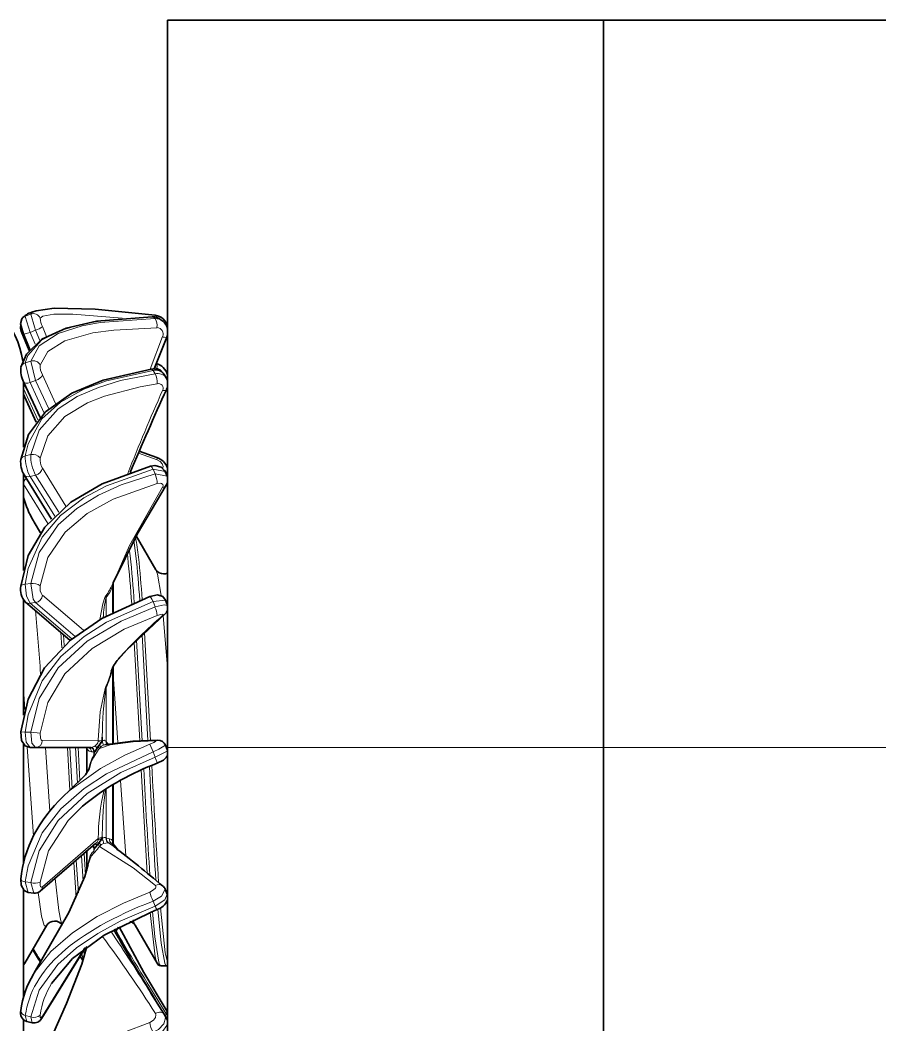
# Model space of a CAD drawing. Extents: x 291 to 834, y 188 to 661.
# Drawn here: x 419.69 to 425.6, y 483.29 to 490.2 of the extents above; entities that cross this region are included whole.
import ezdxf

# ---------------------------------------------------------------- set-up
doc = ezdxf.new("R2010")
doc.units = 0

msp = doc.modelspace()

# ---------------------------------------------------------------- linework, layer by layer
at = {"color": 7, "lineweight": 35, "ltscale": 0.075}
for p, q in [((423.702, 490.1996), (420.702, 490.1996)), ((426.702, 490.1996), (423.702, 490.1996))]:
    msp.add_line(p, q, dxfattribs=at)
at = {"color": 7, "lineweight": 35, "ltscale": 0.125}
for p, q in [((420.702, 485.1996), (420.702, 490.1996)), ((423.702, 485.1996), (423.702, 490.1996)), ((423.702, 485.1996), (423.702, 490.1996))]:
    msp.add_line(p, q, dxfattribs=at)
at = {"color": 7, "lineweight": 35, "ltscale": 0.00080823}
msp.add_line((419.769, 488.1913), (419.7997, 488.2015), dxfattribs=at)
at = {"color": 7, "lineweight": 13, "ltscale": 0.001004}
msp.add_line((419.7249, 488.1641), (419.7624, 488.1786), dxfattribs=at)
at = {"color": 7, "lineweight": 13, "ltscale": 0.000144838}
msp.add_line((420.6032, 488.1586), (420.5977, 488.1606), dxfattribs=at)
at = {"color": 7, "lineweight": 13, "ltscale": 0.00044777}
msp.add_line((420.6172, 488.1474), (420.6032, 488.1586), dxfattribs=at)
at = {"color": 7, "lineweight": 35, "ltscale": 0.000442916}
msp.add_line((420.6716, 488.129), (420.6579, 488.1402), dxfattribs=at)
at = {"color": 7, "lineweight": 13, "ltscale": 0.001018}
msp.add_line((419.7122, 488.0258), (419.6965, 488.0634), dxfattribs=at)
at = {"color": 7, "lineweight": 35, "ltscale": 0.003585}
msp.add_line((419.697, 488.0623), (419.7509, 487.9294), dxfattribs=at)
at = {"color": 7, "lineweight": 13, "ltscale": 0.000999005}
msp.add_line((419.7585, 488.0531), (419.7958, 488.0676), dxfattribs=at)
at = {"color": 7, "lineweight": 13, "ltscale": 0.002204}
msp.add_line((419.7917, 487.9714), (419.7585, 488.0531), dxfattribs=at)
at = {"color": 7, "lineweight": 13, "ltscale": 0.001904}
msp.add_line((419.7958, 488.0676), (419.8244, 487.997), dxfattribs=at)
at = {"color": 7, "lineweight": 13, "ltscale": 0.00185}
msp.add_line((419.8422, 488.0941), (419.87, 488.0255), dxfattribs=at)
at = {"color": 7, "lineweight": 35, "ltscale": 0.002906}
msp.add_line((419.7559, 487.9353), (419.7122, 488.043), dxfattribs=at)
at = {"color": 7, "lineweight": 13, "ltscale": 0.000184025}
msp.add_line((419.7166, 488.0317), (419.7122, 488.0258), dxfattribs=at)
at = {"color": 7, "lineweight": 13, "ltscale": 0.002593}
msp.add_line((419.7512, 487.9297), (419.7122, 488.0258), dxfattribs=at)
at = {"color": 7, "lineweight": 13, "ltscale": 0.006008}
msp.add_line((420.6689, 488.0236), (420.5826, 487.7993), dxfattribs=at)
at = {"color": 7, "lineweight": 35, "ltscale": 0.005855}
msp.add_line((420.6115, 487.8018), (420.6978, 488.0196), dxfattribs=at)
at = {"color": 7, "lineweight": 35, "ltscale": 0.000346957}
msp.add_line((420.702, 488.0328), (420.6978, 488.0196), dxfattribs=at)
at = {"color": 7, "lineweight": 13, "ltscale": 0.000990443}
msp.add_line((419.7249, 487.8432), (419.7624, 487.8561), dxfattribs=at)
at = {"color": 7, "lineweight": 13, "ltscale": 0.00346}
msp.add_line((419.7585, 487.709), (419.7249, 487.8432), dxfattribs=at)
at = {"color": 7, "lineweight": 13, "ltscale": 0.003465}
msp.add_line((419.7624, 487.8561), (419.7958, 487.7216), dxfattribs=at)
at = {"color": 7, "lineweight": 13, "ltscale": 0.000667858}
msp.add_line((420.6172, 487.769), (420.6032, 487.7917), dxfattribs=at)
at = {"color": 7, "lineweight": 13, "ltscale": 0.000406349}
msp.add_line((420.6152, 487.8112), (420.631, 487.8073), dxfattribs=at)
at = {"color": 7, "lineweight": 35, "ltscale": 0.011282}
msp.add_line((419.7121, 487.2639), (419.7121, 487.7151), dxfattribs=at)
at = {"color": 7, "lineweight": 35, "ltscale": 0.006753}
msp.add_line((419.8263, 487.4678), (419.7131, 487.713), dxfattribs=at)
at = {"color": 7, "lineweight": 13, "ltscale": 0.000983886}
msp.add_line((419.7585, 487.709), (419.7958, 487.7216), dxfattribs=at)
at = {"color": 7, "lineweight": 13, "ltscale": 0.005789}
msp.add_line((419.8556, 487.4987), (419.7585, 487.709), dxfattribs=at)
at = {"color": 7, "lineweight": 13, "ltscale": 0.005364}
msp.add_line((419.7958, 487.7216), (419.8857, 487.5268), dxfattribs=at)
at = {"color": 7, "lineweight": 13, "ltscale": 0.005419}
msp.add_line((419.8422, 487.7616), (419.933, 487.5648), dxfattribs=at)
at = {"color": 7, "lineweight": 35, "ltscale": 0.000665599}
msp.add_line((420.6938, 487.7398), (420.6801, 487.7626), dxfattribs=at)
at = {"color": 7, "lineweight": 35, "ltscale": 0.000504005}
msp.add_line((420.7019, 487.7213), (420.6938, 487.7398), dxfattribs=at)
at = {"color": 7, "lineweight": 13, "ltscale": 0.005951}
msp.add_line((419.8119, 487.4507), (419.7122, 487.6669), dxfattribs=at)
at = {"color": 7, "lineweight": 35, "ltscale": 0.000365869}
msp.add_line((420.6968, 487.6621), (420.7018, 487.6759), dxfattribs=at)
at = {"color": 7, "lineweight": 35, "ltscale": 0.000448503}
msp.add_line((419.7192, 487.6123), (419.7122, 487.6288), dxfattribs=at)
at = {"color": 7, "lineweight": 35, "ltscale": 0.004863}
msp.add_line((419.7192, 487.6123), (419.7997, 487.4353), dxfattribs=at)
at = {"color": 7, "lineweight": 13, "ltscale": 0.003414}
msp.add_line((420.5025, 487.2237), (420.631, 487.1775), dxfattribs=at)
at = {"color": 7, "lineweight": 35, "ltscale": 0.003206}
msp.add_line((420.5079, 487.2363), (420.6287, 487.1935), dxfattribs=at)
at = {"color": 7, "lineweight": 13, "ltscale": 0.000967825}
msp.add_line((419.7249, 487.2034), (419.7624, 487.2133), dxfattribs=at)
at = {"color": 7, "lineweight": 35, "ltscale": 0.016637}
msp.add_line((419.7121, 486.4153), (419.7121, 487.0808), dxfattribs=at)
at = {"color": 7, "lineweight": 13, "ltscale": 0.00768}
msp.add_line((419.8422, 487.1201), (420.0045, 486.8593), dxfattribs=at)
at = {"color": 7, "lineweight": 13, "ltscale": 0.000863501}
msp.add_line((420.6172, 487.0806), (420.6032, 487.1122), dxfattribs=at)
at = {"color": 7, "lineweight": 13, "ltscale": 0.002112}
msp.add_line((420.6862, 487.0963), (420.6032, 487.1122), dxfattribs=at)
at = {"color": 7, "lineweight": 13, "ltscale": 0.002105}
msp.add_line((420.6172, 487.0806), (420.6998, 487.0647), dxfattribs=at)
at = {"color": 7, "lineweight": 35, "ltscale": 0.000861842}
msp.add_line((420.6998, 487.0647), (420.6862, 487.0963), dxfattribs=at)
at = {"color": 7, "lineweight": 35, "ltscale": 0.008998}
msp.add_line((419.9061, 486.7683), (419.7161, 487.074), dxfattribs=at)
at = {"color": 7, "lineweight": 13, "ltscale": 0.00096073}
msp.add_line((419.7585, 487.0621), (419.7958, 487.0715), dxfattribs=at)
at = {"color": 7, "lineweight": 13, "ltscale": 0.008003}
msp.add_line((419.9276, 486.7902), (419.7585, 487.0621), dxfattribs=at)
at = {"color": 7, "lineweight": 13, "ltscale": 0.007522}
msp.add_line((419.7958, 487.0715), (419.9547, 486.816), dxfattribs=at)
at = {"color": 7, "lineweight": 35, "ltscale": 0.000487408}
for p, q in [((420.6941, 487.0022), (420.702, 487.02)), ((420.6941, 483.397), (420.702, 483.3792))]:
    msp.add_line(p, q, dxfattribs=at)
at = {"color": 7, "lineweight": 35, "ltscale": 0.000395698}
for p, q in [((420.702, 487.0771), (420.696, 487.0625)), ((420.702, 483.322), (420.696, 483.3367))]:
    msp.add_line(p, q, dxfattribs=at)
at = {"color": 7, "lineweight": 13, "ltscale": 0.007965}
msp.add_line((419.8805, 486.7398), (419.7122, 487.0103), dxfattribs=at)
at = {"color": 7, "lineweight": 35, "ltscale": 0.000257631}
for p, q in [((419.7859, 486.7488), (419.7806, 486.7577)), ((419.7859, 483.6503), (419.7806, 483.6415))]:
    msp.add_line(p, q, dxfattribs=at)
at = {"color": 7, "lineweight": 35, "ltscale": 0.002151}
msp.add_line((419.7859, 486.7488), (419.8302, 486.6751), dxfattribs=at)
at = {"color": 7, "lineweight": 13, "ltscale": 0.00273}
msp.add_line((420.4857, 486.516), (420.4713, 486.6242), dxfattribs=at)
at = {"color": 7, "lineweight": 35, "ltscale": 0.006714}
msp.add_line((420.4878, 486.6536), (420.6226, 486.4213), dxfattribs=at)
at = {"color": 7, "lineweight": 13, "ltscale": 0.00083723}
msp.add_line((420.429, 486.5067), (420.4252, 486.54), dxfattribs=at)
at = {"color": 7, "lineweight": 13, "ltscale": 0.001307}
msp.add_line((420.4464, 486.516), (420.4402, 486.5679), dxfattribs=at)
at = {"color": 7, "lineweight": 13, "ltscale": 0.000946146}
msp.add_line((419.7249, 486.322), (419.7624, 486.3275), dxfattribs=at)
at = {"color": 7, "lineweight": 13, "ltscale": 0.000253592}
msp.add_line((420.3242, 486.3217), (420.3285, 486.3308), dxfattribs=at)
at = {"color": 7, "lineweight": 13, "ltscale": 0.000325617}
msp.add_line((420.3271, 486.3152), (420.3279, 486.3282), dxfattribs=at)
at = {"color": 7, "lineweight": 35, "ltscale": 8.36454e-05}
msp.add_line((420.3278, 486.3278), (420.3286, 486.3311), dxfattribs=at)
at = {"color": 7, "lineweight": 35, "ltscale": 0.005003}
msp.add_line((420.328, 486.3283), (420.328, 486.1282), dxfattribs=at)
at = {"color": 7, "lineweight": 13, "ltscale": 0.000287855}
msp.add_line((420.3252, 486.3038), (420.3271, 486.3152), dxfattribs=at)
at = {"color": 7, "lineweight": 13, "ltscale": 0.004426}
msp.add_line((420.3252, 486.3038), (420.3252, 486.1268), dxfattribs=at)
at = {"color": 7, "lineweight": 35, "ltscale": 0.019843}
msp.add_line((419.7121, 485.4218), (419.7121, 486.2155), dxfattribs=at)
at = {"color": 7, "lineweight": 35, "ltscale": 0.010164}
msp.add_line((420.0338, 485.936), (419.725, 486.2005), dxfattribs=at)
at = {"color": 7, "lineweight": 13, "ltscale": 0.000939914}
msp.add_line((419.7585, 486.1906), (419.7958, 486.1956), dxfattribs=at)
at = {"color": 7, "lineweight": 13, "ltscale": 0.009426}
msp.add_line((420.0449, 485.9453), (419.7585, 486.1906), dxfattribs=at)
at = {"color": 7, "lineweight": 13, "ltscale": 0.008928}
msp.add_line((419.7958, 486.1956), (420.067, 485.9633), dxfattribs=at)
at = {"color": 7, "lineweight": 13, "ltscale": 0.00927}
msp.add_line((419.8422, 486.2469), (420.1242, 486.0062), dxfattribs=at)
at = {"color": 7, "lineweight": 13, "ltscale": 0.000265548}
msp.add_line((420.2802, 486.2305), (420.2785, 486.241), dxfattribs=at)
at = {"color": 7, "lineweight": 13, "ltscale": 0.003185}
msp.add_line((420.2802, 486.1031), (420.2802, 486.2305), dxfattribs=at)
at = {"color": 7, "lineweight": 13, "ltscale": 0.00214}
msp.add_line((420.688, 486.2131), (420.6032, 486.202), dxfattribs=at)
at = {"color": 7, "lineweight": 13, "ltscale": 0.000978518}
msp.add_line((420.6172, 486.1654), (420.6032, 486.202), dxfattribs=at)
at = {"color": 7, "lineweight": 35, "ltscale": 0.000987342}
msp.add_line((420.7018, 486.1761), (420.688, 486.2131), dxfattribs=at)
at = {"color": 7, "lineweight": 13, "ltscale": 0.000424521}
msp.add_line((420.6689, 486.107), (420.6839, 486.1149), dxfattribs=at)
at = {"color": 7, "lineweight": 13, "ltscale": 0.008901}
msp.add_line((420.6729, 486.105), (420.7018, 485.7502), dxfattribs=at)
at = {"color": 7, "lineweight": 13, "ltscale": 0.00269}
msp.add_line((419.9763, 485.8836), (419.9697, 485.991), dxfattribs=at)
at = {"color": 7, "lineweight": 13, "ltscale": 0.018528}
msp.add_line((420.5857, 485.2484), (420.5439, 485.9883), dxfattribs=at)
at = {"color": 7, "lineweight": 13, "ltscale": 0.001889}
msp.add_line((419.9929, 485.8995), (419.9883, 485.975), dxfattribs=at)
at = {"color": 7, "lineweight": 13, "ltscale": 0.016944}
msp.add_line((420.5117, 485.2455), (420.4739, 485.9222), dxfattribs=at)
at = {"color": 7, "lineweight": 13, "ltscale": 0.017326}
msp.add_line((420.5291, 485.2463), (420.4906, 485.9383), dxfattribs=at)
at = {"color": 7, "lineweight": 13, "ltscale": 0.018168}
msp.add_line((420.5684, 485.2478), (420.5278, 485.9734), dxfattribs=at)
at = {"color": 7, "lineweight": 13, "ltscale": 0.000403417}
msp.add_line((420.3252, 485.7355), (420.3271, 485.7516), dxfattribs=at)
at = {"color": 7, "lineweight": 13, "ltscale": 0.012651}
msp.add_line((420.3252, 485.7355), (420.3252, 485.2295), dxfattribs=at)
at = {"color": 7, "lineweight": 13, "ltscale": 0.012554}
msp.add_line((420.3279, 485.7355), (420.3615, 485.2344), dxfattribs=at)
at = {"color": 7, "lineweight": 35, "ltscale": 0.013058}
msp.add_line((420.328, 485.7522), (420.328, 485.2299), dxfattribs=at)
at = {"color": 7, "lineweight": 13, "ltscale": 0.003582}
msp.add_line((419.7121, 485.6034), (419.7217, 485.4604), dxfattribs=at)
at = {"color": 7, "lineweight": 13, "ltscale": 0.000221916}
msp.add_line((420.2802, 485.6092), (420.2785, 485.6179), dxfattribs=at)
at = {"color": 7, "lineweight": 13, "ltscale": 0.009238}
msp.add_line((420.2802, 485.2397), (420.2802, 485.6092), dxfattribs=at)
at = {"color": 7, "lineweight": 13, "ltscale": 0.000788781}
msp.add_line((419.7249, 485.3051), (419.6935, 485.3075), dxfattribs=at)
at = {"color": 7, "lineweight": 13, "ltscale": 0.000936217}
msp.add_line((419.7249, 485.3051), (419.7624, 485.3056), dxfattribs=at)
at = {"color": 7, "lineweight": 13, "ltscale": 0.001623}
msp.add_line((419.8268, 485.298), (419.7624, 485.3056), dxfattribs=at)
at = {"color": 7, "lineweight": 35, "ltscale": 0.020493}
msp.add_line((419.7121, 484.403), (419.7121, 485.2227), dxfattribs=at)
at = {"color": 7, "lineweight": 13, "ltscale": 0.009603}
msp.add_line((419.8422, 485.2474), (420.2263, 485.2491), dxfattribs=at)
at = {"color": 7, "lineweight": 35, "ltscale": 0.000382836}
msp.add_line((420.2318, 485.2162), (420.2231, 485.2036), dxfattribs=at)
at = {"color": 7, "lineweight": 13, "ltscale": 0.00019353}
msp.add_line((420.2263, 485.2491), (420.2254, 485.2415), dxfattribs=at)
at = {"color": 7, "lineweight": 13, "ltscale": 0.000585033}
msp.add_line((420.2484, 485.2369), (420.2254, 485.2415), dxfattribs=at)
at = {"color": 7, "lineweight": 13, "ltscale": 0.000681799}
msp.add_line((420.2536, 485.2481), (420.2263, 485.2491), dxfattribs=at)
at = {"color": 7, "lineweight": 35, "ltscale": 0.000661528}
msp.add_line((420.2484, 485.2369), (420.2318, 485.2162), dxfattribs=at)
at = {"color": 7, "lineweight": 13, "ltscale": 0.000418649}
msp.add_line((420.2318, 485.2162), (420.2436, 485.2043), dxfattribs=at)
at = {"color": 7, "lineweight": 35, "ltscale": 0.000200363}
msp.add_line((420.2484, 485.2369), (420.2531, 485.2433), dxfattribs=at)
at = {"color": 7, "lineweight": 35, "ltscale": 0.000582886}
msp.add_line((420.253, 485.2481), (420.253, 485.2715), dxfattribs=at)
at = {"color": 7, "lineweight": 35, "ltscale": 0.000108337}
msp.add_line((420.253, 485.2438), (420.253, 485.2481), dxfattribs=at)
at = {"color": 7, "lineweight": 13, "ltscale": 0.000733669}
msp.add_line((420.253, 485.2438), (420.2635, 485.2164), dxfattribs=at)
at = {"color": 7, "lineweight": 13, "ltscale": 0.000110637}
msp.add_line((420.2539, 485.2715), (420.2539, 485.2759), dxfattribs=at)
at = {"color": 7, "lineweight": 13, "ltscale": 0.000166742}
msp.add_line((420.2802, 485.2397), (420.2848, 485.2349), dxfattribs=at)
at = {"color": 7, "lineweight": 13, "ltscale": 0.000320957}
msp.add_line((420.2848, 485.2349), (420.2855, 485.222), dxfattribs=at)
at = {"color": 7, "lineweight": 13, "ltscale": 0.000371352}
msp.add_line((420.2848, 485.2349), (420.2949, 485.224), dxfattribs=at)
at = {"color": 7, "lineweight": 13, "ltscale": 0.001393}
msp.add_line((420.6032, 485.1708), (420.5808, 485.2219), dxfattribs=at)
at = {"color": 7, "lineweight": 13, "ltscale": 0.000417403}
msp.add_line((420.6362, 485.2498), (420.6199, 485.2461), dxfattribs=at)
at = {"color": 7, "lineweight": 35, "ltscale": 0.000992991}
msp.add_line((420.7019, 485.1787), (420.6882, 485.216), dxfattribs=at)
at = {"color": 7, "lineweight": 13, "ltscale": 0.015372}
msp.add_line((419.7385, 485.2033), (419.7801, 484.5898), dxfattribs=at)
at = {"color": 7, "lineweight": 35, "ltscale": 0.000931549}
msp.add_line((419.7585, 485.1996), (419.7958, 485.1996), dxfattribs=at)
at = {"color": 7, "lineweight": 35, "ltscale": 0.009522}
msp.add_line((419.7958, 485.1996), (420.1767, 485.1996), dxfattribs=at)
at = {"color": 7, "lineweight": 13, "ltscale": 0.010943}
msp.add_line((419.8637, 485.1996), (419.8926, 484.7628), dxfattribs=at)
at = {"color": 7, "lineweight": 13, "ltscale": 0.007387}
msp.add_line((420.0301, 484.9037), (420.0143, 485.1987), dxfattribs=at)
at = {"color": 7, "lineweight": 13, "ltscale": 0.007021}
msp.add_line((420.0466, 484.9183), (420.0316, 485.1987), dxfattribs=at)
at = {"color": 7, "lineweight": 13, "ltscale": 0.006143}
msp.add_line((420.084, 484.9534), (420.071, 485.1987), dxfattribs=at)
at = {"color": 7, "lineweight": 13, "ltscale": 0.005729}
msp.add_line((420.1006, 484.9699), (420.0883, 485.1987), dxfattribs=at)
at = {"color": 7, "lineweight": 35, "ltscale": 0.004365}
msp.add_line((420.148, 485.1996), (420.148, 485.025), dxfattribs=at)
at = {"color": 7, "lineweight": 13, "ltscale": 0.000323819}
msp.add_line((420.1481, 485.1996), (420.1508, 485.1869), dxfattribs=at)
at = {"color": 7, "lineweight": 13, "ltscale": 0.000316775}
msp.add_line((420.1508, 485.1869), (420.1504, 485.1996), dxfattribs=at)
at = {"color": 7, "lineweight": 13, "ltscale": 0.003934}
msp.add_line((420.1508, 485.1869), (420.1508, 485.0296), dxfattribs=at)
at = {"color": 7, "lineweight": 13, "ltscale": 0.000405121}
msp.add_line((420.1959, 485.1698), (420.1797, 485.1698), dxfattribs=at)
at = {"color": 7, "lineweight": 13, "ltscale": 0.000665593}
msp.add_line((420.1959, 485.1451), (420.2037, 485.1705), dxfattribs=at)
at = {"color": 7, "lineweight": 13, "ltscale": 9.99713e-05}
msp.add_line((420.1959, 485.1698), (420.1999, 485.1699), dxfattribs=at)
at = {"color": 7, "lineweight": 13, "ltscale": 0.000617218}
msp.add_line((420.1959, 485.1698), (420.1959, 485.1451), dxfattribs=at)
at = {"color": 7, "lineweight": 13, "ltscale": 0.001528}
msp.add_line((420.196, 485.1328), (420.2282, 485.1846), dxfattribs=at)
at = {"color": 7, "lineweight": 13, "ltscale": 9.68332e-05}
for p, q in [((420.2037, 485.1705), (420.1999, 485.1699)), ((420.2037, 484.5079), (420.1999, 484.5085))]:
    msp.add_line(p, q, dxfattribs=at)
at = {"color": 7, "lineweight": 35, "ltscale": 0.000702497}
msp.add_line((420.2182, 485.1947), (420.2037, 485.1706), dxfattribs=at)
at = {"color": 7, "lineweight": 13, "ltscale": 0.000524881}
msp.add_line((420.2182, 485.1947), (420.2052, 485.2112), dxfattribs=at)
at = {"color": 7, "lineweight": 35, "ltscale": 0.000236686}
msp.add_line((420.2185, 485.1954), (420.2231, 485.2036), dxfattribs=at)
at = {"color": 7, "lineweight": 13, "ltscale": 0.000370349}
msp.add_line((420.2231, 485.2036), (420.234, 485.1936), dxfattribs=at)
at = {"color": 7, "lineweight": 13, "ltscale": 0.0002656}
msp.add_line((420.2282, 485.1846), (420.234, 485.1936), dxfattribs=at)
at = {"color": 7, "lineweight": 13, "ltscale": 0.000359878}
msp.add_line((420.234, 485.1936), (420.2436, 485.2043), dxfattribs=at)
at = {"color": 7, "lineweight": 13, "ltscale": 0.000992786}
msp.add_line((420.6172, 485.1337), (420.6032, 485.1708), dxfattribs=at)
at = {"color": 7, "lineweight": 13, "ltscale": 0.075}
for p, q in [((423.702, 485.1996), (420.702, 485.1996)), ((426.702, 485.1996), (423.702, 485.1996))]:
    msp.add_line(p, q, dxfattribs=at)
at = {"color": 7, "lineweight": 35}
for p, q in [((420.702, 485.1996), (420.702, 428.8196)), ((423.702, 485.1996), (423.702, 428.8196))]:
    msp.add_line(p, q, dxfattribs=at)
at = {"color": 7, "lineweight": 35, "ltscale": 0.269381}
msp.add_line((423.702, 485.1996), (423.702, 474.4243), dxfattribs=at)
at = {"color": 7, "lineweight": 13, "ltscale": 0.000308231}
msp.add_line((420.1959, 485.1451), (420.196, 485.1328), dxfattribs=at)
at = {"color": 7, "lineweight": 13, "ltscale": 0.017763}
msp.add_line((420.5634, 484.3362), (420.5225, 485.0456), dxfattribs=at)
at = {"color": 7, "lineweight": 13, "ltscale": 0.009633}
msp.add_line((420.3252, 484.9432), (420.3252, 484.5579), dxfattribs=at)
at = {"color": 7, "lineweight": 35, "ltscale": 0.009224}
msp.add_line((420.328, 484.9449), (420.328, 484.576), dxfattribs=at)
at = {"color": 7, "lineweight": 13, "ltscale": 0.012998}
msp.add_line((420.3784, 484.9737), (420.4155, 484.4551), dxfattribs=at)
at = {"color": 7, "lineweight": 35, "ltscale": 0.001347}
msp.add_line((420.0267, 484.9006), (419.9869, 484.8643), dxfattribs=at)
at = {"color": 7, "lineweight": 13, "ltscale": 0.008475}
msp.add_line((420.2802, 484.9154), (420.2802, 484.5764), dxfattribs=at)
at = {"color": 7, "lineweight": 35, "ltscale": 0.00101}
msp.add_line((420.1189, 484.7953), (420.1497, 484.8214), dxfattribs=at)
at = {"color": 7, "lineweight": 13, "ltscale": 0.000457815}
msp.add_line((420.2537, 484.5865), (420.2539, 484.6048), dxfattribs=at)
at = {"color": 7, "lineweight": 35, "ltscale": 0.012537}
msp.add_line((419.8279, 484.2122), (420.2087, 484.5385), dxfattribs=at)
at = {"color": 7, "lineweight": 13, "ltscale": 0.012672}
msp.add_line((419.8422, 484.2422), (420.2263, 484.5729), dxfattribs=at)
at = {"color": 7, "lineweight": 35, "ltscale": 0.000612081}
msp.add_line((420.2182, 484.5277), (420.2037, 484.5079), dxfattribs=at)
at = {"color": 7, "lineweight": 35, "ltscale": 0.000218273}
msp.add_line((420.2185, 484.5283), (420.2231, 484.5357), dxfattribs=at)
at = {"color": 7, "lineweight": 35, "ltscale": 0.00036423}
msp.add_line((420.2318, 484.5474), (420.2231, 484.5357), dxfattribs=at)
at = {"color": 7, "lineweight": 13, "ltscale": 0.000184437}
msp.add_line((420.2263, 484.5729), (420.2254, 484.5656), dxfattribs=at)
at = {"color": 7, "lineweight": 35, "ltscale": 0.000655598}
msp.add_line((420.2484, 484.5677), (420.2318, 484.5474), dxfattribs=at)
at = {"color": 7, "lineweight": 13, "ltscale": 0.000554212}
msp.add_line((420.2318, 484.5474), (420.2436, 484.5286), dxfattribs=at)
at = {"color": 7, "lineweight": 13, "ltscale": 0.00032714}
msp.add_line((420.234, 484.5197), (420.2436, 484.5286), dxfattribs=at)
at = {"color": 7, "lineweight": 35, "ltscale": 0.000195469}
msp.add_line((420.2484, 484.5677), (420.2531, 484.5739), dxfattribs=at)
at = {"color": 7, "lineweight": 35, "ltscale": 0.000201416}
msp.add_line((420.253, 484.5865), (420.253, 484.5785), dxfattribs=at)
at = {"color": 7, "lineweight": 35, "ltscale": 0.000102997}
msp.add_line((420.253, 484.5785), (420.253, 484.5743), dxfattribs=at)
at = {"color": 7, "lineweight": 13, "ltscale": 0.000818168}
msp.add_line((420.2635, 484.5387), (420.2956, 484.5449), dxfattribs=at)
at = {"color": 7, "lineweight": 13, "ltscale": 0.000118612}
msp.add_line((420.2802, 484.5764), (420.2848, 484.5753), dxfattribs=at)
at = {"color": 7, "lineweight": 13, "ltscale": 0.000494362}
msp.add_line((420.2848, 484.5753), (420.3041, 484.5713), dxfattribs=at)
at = {"color": 7, "lineweight": 13, "ltscale": 4.80712e-05}
msp.add_line((420.2956, 484.5449), (420.2975, 484.5449), dxfattribs=at)
at = {"color": 7, "lineweight": 13, "ltscale": 0.001134}
msp.add_line((420.2975, 484.5449), (420.3339, 484.5178), dxfattribs=at)
at = {"color": 7, "lineweight": 13, "ltscale": 0.000513215}
msp.add_line((420.2975, 484.5449), (420.3177, 484.541), dxfattribs=at)
at = {"color": 7, "lineweight": 13, "ltscale": 0.001573}
msp.add_line((420.3621, 484.4964), (420.3177, 484.541), dxfattribs=at)
at = {"color": 7, "lineweight": 13, "ltscale": 0.000154877}
msp.add_line((420.3177, 484.541), (420.3239, 484.541), dxfattribs=at)
at = {"color": 7, "lineweight": 13, "ltscale": 0.000277472}
msp.add_line((420.3252, 484.5579), (420.318, 484.5663), dxfattribs=at)
at = {"color": 7, "lineweight": 13, "ltscale": 0.00012045}
msp.add_line((420.3271, 484.5374), (420.3239, 484.541), dxfattribs=at)
at = {"color": 7, "lineweight": 13, "ltscale": 0.000537223}
msp.add_line((420.3278, 484.5366), (420.3252, 484.5579), dxfattribs=at)
at = {"color": 7, "lineweight": 35, "ltscale": 0.000991058}
msp.add_line((420.328, 484.576), (420.328, 484.5363), dxfattribs=at)
at = {"color": 7, "lineweight": 13, "ltscale": 0.003687}
msp.add_line((420.1383, 484.3229), (420.129, 484.4701), dxfattribs=at)
at = {"color": 7, "lineweight": 35, "ltscale": 0.00331}
msp.add_line((420.148, 484.4864), (420.148, 484.354), dxfattribs=at)
at = {"color": 7, "lineweight": 13, "ltscale": 0.002763}
msp.add_line((420.1508, 484.4888), (420.1508, 484.3783), dxfattribs=at)
at = {"color": 7, "lineweight": 13, "ltscale": 0.00032899}
msp.add_line((420.1959, 484.5106), (420.1853, 484.5184), dxfattribs=at)
at = {"color": 7, "lineweight": 13, "ltscale": 0.000354117}
msp.add_line((420.1959, 484.5106), (420.1921, 484.5243), dxfattribs=at)
at = {"color": 7, "lineweight": 13, "ltscale": 0.000575256}
msp.add_line((420.1959, 484.5106), (420.1959, 484.4876), dxfattribs=at)
at = {"color": 7, "lineweight": 13, "ltscale": 0.000112608}
msp.add_line((420.1959, 484.5106), (420.1999, 484.5085), dxfattribs=at)
at = {"color": 7, "lineweight": 13, "ltscale": 0.000542939}
msp.add_line((420.1959, 484.4876), (420.2037, 484.5079), dxfattribs=at)
at = {"color": 7, "lineweight": 13, "ltscale": 0.000365451}
msp.add_line((420.1959, 484.4876), (420.196, 484.473), dxfattribs=at)
at = {"color": 7, "lineweight": 13, "ltscale": 0.000244788}
msp.add_line((420.2282, 484.5117), (420.234, 484.5197), dxfattribs=at)
at = {"color": 7, "lineweight": 13, "ltscale": 0.006042}
msp.add_line((420.075, 484.1687), (420.0587, 484.4098), dxfattribs=at)
at = {"color": 7, "lineweight": 13, "ltscale": 0.005597}
msp.add_line((420.0896, 484.2003), (420.0748, 484.4236), dxfattribs=at)
at = {"color": 7, "lineweight": 13, "ltscale": 0.004375}
msp.add_line((420.1234, 484.281), (420.1122, 484.4557), dxfattribs=at)
at = {"color": 7, "lineweight": 13, "ltscale": 0.000493138}
msp.add_line((420.1495, 484.3586), (420.1508, 484.3783), dxfattribs=at)
at = {"color": 7, "lineweight": 13, "ltscale": 0.000943004}
msp.add_line((419.7249, 484.2755), (419.7624, 484.271), dxfattribs=at)
at = {"color": 7, "lineweight": 13, "ltscale": 0.001866}
msp.add_line((419.7445, 484.2035), (419.7249, 484.2755), dxfattribs=at)
at = {"color": 7, "lineweight": 13, "ltscale": 0.001884}
msp.add_line((419.7624, 484.271), (419.7825, 484.1984), dxfattribs=at)
at = {"color": 7, "lineweight": 35, "ltscale": 0.018459}
msp.add_line((419.7121, 483.482), (419.7121, 484.2204), dxfattribs=at)
at = {"color": 7, "lineweight": 35, "ltscale": 0.000940671}
msp.add_line((419.7452, 484.2034), (419.7825, 484.1984), dxfattribs=at)
at = {"color": 7, "lineweight": 35, "ltscale": 0.000908444}
msp.add_line((420.7007, 484.1913), (420.6869, 484.2249), dxfattribs=at)
at = {"color": 7, "lineweight": 13, "ltscale": 0.000902737}
msp.add_line((420.6172, 484.1099), (420.6032, 484.1432), dxfattribs=at)
at = {"color": 7, "lineweight": 35, "ltscale": 0.007571}
msp.add_line((419.7206, 483.7159), (419.8726, 483.9779), dxfattribs=at)
at = {"color": 7, "lineweight": 35, "ltscale": 0.007572}
msp.add_line((420.6319, 483.7159), (420.4799, 483.9779), dxfattribs=at)
at = {"color": 7, "lineweight": 35, "ltscale": 0.000817725}
msp.add_line((420.3484, 483.9361), (420.3648, 483.9644), dxfattribs=at)
at = {"color": 7, "lineweight": 35, "ltscale": 0.014264}
msp.add_line((419.8381, 483.3393), (420.1392, 483.8239), dxfattribs=at)
at = {"color": 7, "lineweight": 13, "ltscale": 0.013687}
msp.add_line((419.8422, 483.3524), (420.1308, 483.8176), dxfattribs=at)
at = {"color": 7, "lineweight": 35, "ltscale": 0.00090422}
msp.add_line((420.1212, 483.7344), (420.103, 483.7657), dxfattribs=at)
at = {"color": 7, "lineweight": 13, "ltscale": 0.0011}
msp.add_line((420.123, 483.7404), (420.114, 483.7834), dxfattribs=at)
at = {"color": 7, "lineweight": 13, "ltscale": 0.000883659}
msp.add_line((420.1321, 483.7701), (420.1266, 483.805), dxfattribs=at)
at = {"color": 7, "lineweight": 35, "ltscale": 0.000340336}
msp.add_line((419.7206, 483.7159), (419.712, 483.7054), dxfattribs=at)
at = {"color": 7, "lineweight": 35, "ltscale": 0.000986481}
msp.add_line((420.6565, 483.6996), (420.696, 483.6996), dxfattribs=at)
at = {"color": 7, "lineweight": 35, "ltscale": 0.000150748}
msp.add_line((420.702, 483.7003), (420.696, 483.6996), dxfattribs=at)
at = {"color": 7, "lineweight": 35, "ltscale": 0.004242}
msp.add_line((420.5892, 483.5101), (420.6798, 483.3666), dxfattribs=at)
at = {"color": 7, "lineweight": 13, "ltscale": 0.000962981}
msp.add_line((419.7249, 483.3574), (419.7624, 483.3484), dxfattribs=at)
at = {"color": 7, "lineweight": 13, "ltscale": 0.001048}
msp.add_line((419.7344, 483.3166), (419.7249, 483.3574), dxfattribs=at)
at = {"color": 7, "lineweight": 13, "ltscale": 0.000342896}
msp.add_line((419.8422, 483.3524), (419.8381, 483.3393), dxfattribs=at)
at = {"color": 7, "lineweight": 35, "ltscale": 0.000128233}
msp.add_line((420.6824, 483.3622), (420.6798, 483.3666), dxfattribs=at)
at = {"color": 7, "lineweight": 35, "ltscale": 0.000723627}
msp.add_line((420.696, 483.3367), (420.6824, 483.3622), dxfattribs=at)
at = {"color": 7, "lineweight": 13, "ltscale": 0.000431711}
msp.add_line((420.6946, 483.3682), (420.6876, 483.3524), dxfattribs=at)
at = {"color": 7, "lineweight": 35, "ltscale": 0.008212}
msp.add_line((419.7121, 483.0002), (419.7121, 483.3286), dxfattribs=at)
at = {"color": 7, "lineweight": 13, "ltscale": 0.000390611}
msp.add_line((419.7204, 483.3224), (419.7122, 483.3091), dxfattribs=at)
at = {"color": 7, "lineweight": 35, "ltscale": 0.00096147}
msp.add_line((419.7344, 483.3166), (419.7717, 483.3072), dxfattribs=at)
at = {"color": 7, "lineweight": 13, "ltscale": 0.001056}
msp.add_line((419.7624, 483.3484), (419.7717, 483.3072), dxfattribs=at)
at = {"color": 7, "lineweight": 35}
for points in [[(419.7997, 488.2015), (419.9244, 488.2196), (420.2043, 488.2114), (420.6187, 488.1703)], [(419.7015, 488.1455), (419.6926, 488.1122), (419.7045, 488.0634), (419.7122, 488.043)], [(420.5977, 488.1606), (420.2147, 488.1298), (420.0062, 488.0825), (419.838, 488.0062), (419.7324, 487.9039), (419.6946, 487.8132)], [(420.5911, 487.8006), (420.2606, 487.7244), (420.0451, 487.635), (419.864, 487.5069), (419.7467, 487.3508), (419.6936, 487.1782)], [(420.5856, 487.1323), (420.2545, 487.0118), (420.039, 486.8849), (419.8594, 486.7147), (419.7449, 486.5183), (419.6935, 486.3089)], [(420.6862, 487.0963), (420.6591, 487.1264), (420.6163, 487.1368), (420.5856, 487.1323)], [(420.3285, 486.3308), (420.4943, 486.6649), (420.6941, 487.0022)], [(420.582, 486.2366), (420.2511, 486.0869), (420.0363, 485.9381), (419.8578, 485.7462), (419.7444, 485.5317), (419.6935, 485.3075)], [(420.688, 486.2131), (420.6697, 486.2371), (420.6335, 486.2478), (420.582, 486.2366)], [(420.6839, 486.1149), (420.423, 485.8715), (420.3648, 485.8076)], [(419.7585, 485.1996), (419.7239, 485.2112), (419.6992, 485.2467), (419.6935, 485.3075)], [(420.2694, 485.2182), (420.4649, 485.2431), (420.6362, 485.2498)], [(420.6313, 485.092), (420.6745, 485.1125), (420.6943, 485.1299), (420.7019, 485.1437)], [(420.0267, 484.9006), (420.138, 485.0121), (420.1646, 485.0536), (420.1674, 485.0618)], [(419.7859, 483.6503), (420.0239, 484.0659), (420.1347, 484.3126), (420.1583, 484.3949)], [(419.7445, 484.2035), (419.7161, 484.2166), (419.6953, 484.2526), (419.6935, 484.2942)], [(419.9058, 483.578), (420.0497, 483.7499), (420.2668, 483.9093), (420.5899, 484.0683), (420.6311, 484.0848)], [(420.3416, 483.952), (420.4552, 483.7343), (420.6193, 483.4618)], [(420.3709, 483.9676), (420.5408, 483.6538), (420.6941, 483.397)], [(419.7192, 482.7868), (420.0089, 483.4387), (420.1135, 483.7109), (420.1483, 483.8307)]]:
    msp.add_lwpolyline(points, dxfattribs=at)
at = {"color": 7, "lineweight": 13}
for points in [[(419.7585, 488.0531), (419.7245, 488.1615), (419.7249, 488.1641)], [(420.6032, 488.1586), (420.2837, 488.1373), (420.1259, 488.1114), (419.9669, 488.0663), (419.8366, 487.9995), (419.7429, 487.8945), (419.7249, 487.8432)], [(419.7624, 488.1786), (419.787, 488.09), (419.7958, 488.0676)], [(419.7624, 487.8561), (419.8208, 487.9608), (419.9499, 488.0452), (420.1169, 488.0976), (420.2402, 488.12), (420.6172, 488.1474)], [(419.8268, 488.1497), (419.8452, 488.1635), (419.9221, 488.1787), (420.0522, 488.1785), (420.3913, 488.1503)], [(419.8268, 487.8281), (419.8795, 487.9222), (419.9965, 487.9959), (420.1894, 488.049), (420.3347, 488.0692), (420.631, 488.0853)], [(420.6032, 487.7917), (420.2831, 487.7199), (420.127, 487.662), (419.9671, 487.5735), (419.8387, 487.4583), (419.744, 487.2878), (419.7249, 487.2034)], [(419.7624, 487.2133), (419.8211, 487.3818), (419.9513, 487.5285), (420.0807, 487.6115), (420.2273, 487.6749), (420.3805, 487.7215), (420.6172, 487.769)], [(419.8268, 487.1894), (419.8798, 487.3429), (419.9976, 487.4753), (420.1515, 487.568), (420.2687, 487.615), (420.5141, 487.6796), (420.631, 487.7)], [(420.631, 487.1775), (420.6521, 487.1658), (420.6668, 487.149), (420.6725, 487.1304), (420.6689, 487.1161)], [(420.6032, 487.1122), (420.2827, 486.9984), (420.1282, 486.916), (419.9677, 486.7949), (419.8405, 486.6459), (419.7449, 486.4304), (419.7249, 486.322)], [(419.7624, 486.3275), (419.8213, 486.5395), (419.9518, 486.731), (420.0803, 486.8428), (420.2276, 486.9333), (420.3834, 487.0041), (420.6172, 487.0806)], [(419.8268, 486.3107), (419.8799, 486.5049), (419.9979, 486.68), (420.1504, 486.8079), (420.329, 486.9064), (420.631, 487.0131)], [(420.631, 487.0131), (420.6534, 487.0154), (420.6623, 487.0134), (420.6703, 487.0073), (420.6724, 486.9985), (420.6689, 486.9883)], [(420.6689, 486.9883), (420.4418, 486.5871), (420.3285, 486.3308)], [(420.6226, 486.4213), (420.6335, 486.3912), (420.6581, 486.2432)], [(419.7585, 486.1906), (419.7333, 486.2399), (419.7249, 486.322)], [(419.7624, 486.3275), (419.7794, 486.2201), (419.7958, 486.1956)], [(420.6032, 486.202), (420.2825, 486.0599), (420.1289, 485.963), (419.9682, 485.824), (419.8412, 485.6583), (419.7452, 485.4231), (419.7249, 485.3051)], [(420.2367, 486.0786), (420.2571, 486.1869), (420.2727, 486.231), (420.2785, 486.241)], [(419.7624, 485.3056), (419.8212, 485.5352), (419.9515, 485.7479), (420.1514, 485.9314), (420.3839, 486.0686), (420.6172, 486.1654)], [(420.6172, 486.1654), (420.6789, 486.1806), (420.7018, 486.1761)], [(420.631, 486.1074), (420.6577, 486.1147), (420.667, 486.1153), (420.6709, 486.1145), (420.672, 486.1137), (420.6725, 486.1121), (420.6719, 486.1106), (420.6689, 486.107)], [(419.8268, 485.298), (419.8798, 485.5092), (419.9976, 485.7056), (420.1837, 485.8798), (420.4036, 486.0119), (420.631, 486.1074)], [(420.2263, 485.2491), (420.2393, 485.4456), (420.2732, 485.6042), (420.2785, 485.6179)], [(419.7585, 485.1996), (419.7307, 485.2367), (419.7249, 485.3051)], [(419.7624, 485.3056), (419.7704, 485.2289), (419.7958, 485.1996)], [(419.8268, 485.298), (419.8289, 485.2643), (419.834, 485.2526), (419.8393, 485.248), (419.8422, 485.2474)], [(420.5808, 485.2219), (420.4097, 485.1467), (420.2412, 485.0558), (420.0267, 484.9006)], [(420.234, 485.1936), (420.3091, 485.2179), (420.4664, 485.2385), (420.6199, 485.2461)], [(420.6199, 485.2461), (420.6223, 485.246), (420.6236, 485.2454), (420.6235, 485.2439), (420.6206, 485.2412), (420.6078, 485.2338), (420.5808, 485.2219)], [(420.6882, 485.216), (420.643, 485.1875), (420.6032, 485.1708)], [(420.6032, 485.1708), (420.2825, 485.0179), (420.1288, 484.9174), (419.9684, 484.7775), (419.8409, 484.6136), (419.7449, 484.3864), (419.7249, 484.2755)], [(420.6172, 485.1337), (420.7, 485.1747), (420.7019, 485.1787)], [(419.7624, 484.271), (419.8209, 484.49), (419.9507, 484.698), (420.1504, 484.8836), (420.382, 485.0271), (420.6172, 485.1337)], [(419.8268, 484.2734), (419.8855, 484.4896), (420.0202, 484.6972), (420.1189, 484.7953)], [(420.1959, 484.4876), (420.1855, 484.478), (420.1716, 484.4557), (420.1508, 484.3783)], [(420.196, 484.473), (420.1774, 484.4516), (420.1583, 484.3949)], [(420.234, 484.5197), (420.466, 484.3717), (420.6199, 484.2515)], [(419.8268, 484.2734), (419.8271, 484.2517), (419.8297, 484.2441), (419.8324, 484.2407), (419.8367, 484.2395), (419.8395, 484.2404), (419.8422, 484.2422)], [(419.9292, 484.2989), (419.955, 484.0793), (419.9688, 484.0086), (419.9783, 483.9808)], [(420.6199, 484.2515), (420.6234, 484.2464), (420.6234, 484.2401), (420.6203, 484.2335), (420.6069, 484.2202), (420.5808, 484.2059)], [(420.5808, 484.2059), (420.3992, 484.129), (420.2196, 484.037), (420.0483, 483.9261), (419.8998, 483.7968), (419.7859, 483.6503)], [(419.8139, 484.2032), (419.8369, 484.0393), (419.8491, 483.991), (419.8556, 483.9767), (419.8589, 483.9725), (419.8621, 483.9705), (419.8637, 483.9702)], [(420.6869, 484.2249), (420.6619, 484.1765), (420.6032, 484.1432)], [(420.6172, 484.1099), (420.6854, 484.1522), (420.7007, 484.1913)], [(419.7624, 483.3484), (419.8206, 483.5304), (419.9494, 483.7083), (420.0779, 483.8226), (420.2241, 483.9216), (420.3783, 484.0055), (420.6172, 484.1099)], [(420.6319, 483.7159), (420.6274, 483.7259), (420.6186, 483.7594), (420.5831, 484.0655)], [(420.6565, 483.6996), (420.6549, 483.6999), (420.6518, 483.7023), (420.6487, 483.707), (420.6424, 483.7232), (420.6151, 483.8988), (420.5992, 484.0721)], [(420.696, 483.6996), (420.6946, 483.6998), (420.6918, 483.7015), (420.6891, 483.7051), (420.6836, 483.7176), (420.6594, 483.8548), (420.6374, 484.0874)], [(420.702, 483.7245), (420.6874, 483.7876), (420.6546, 484.0963)], [(419.8268, 483.3606), (419.8266, 483.3472), (419.828, 483.3433), (419.8291, 483.3422), (419.8304, 483.3417), (419.8325, 483.342), (419.8372, 483.3456), (419.8422, 483.3524)], [(420.6199, 483.3712), (420.6234, 483.3622), (420.6203, 483.3427), (420.6068, 483.325), (420.5808, 483.3099)], [(420.6807, 483.3651), (420.6882, 483.3403), (420.6766, 483.2991), (420.64, 483.2612), (420.6032, 483.2429)], [(420.5808, 483.3099), (420.2183, 483.1711), (420.0438, 483.0841), (419.9073, 482.9972), (419.7973, 482.9007), (419.7192, 482.7868)], [(420.6172, 483.2175), (420.6684, 483.2473), (420.6976, 483.289), (420.7018, 483.3166), (420.6946, 483.3392)]]:
    msp.add_lwpolyline(points, dxfattribs=at)
at = {"color": 7, "lineweight": 35}
for centre, radius, start, end in [((419.1121, 487.775), 0.6, 7.57936, 76.96098), ((419.8017, 488.0689), 0.1264, 104.96424, 141.99715), ((420.6003, 488.0694), 0.0912, 50.86292, 91.58643), ((420.6058, 488.0725), 0.0987, 13.35111, 82.50355), ((420.6136, 488.0586), 0.0912, 14.0703, 50.51438), ((419.744, 488.0829), 0.0513, 165.07709, 202.3875), ((419.8713, 487.7964), 0.1783, 174.9726, 207.78917), ((420.6082, 487.7161), 0.086, 32.91416, 101.4274), ((420.5988, 487.7347), 0.1067, 14.71668, 75.98659), ((438.6964, 479.4164), 19.7981, 155.38716, 157.19749), ((419.8682, 487.1613), 0.1755, 174.49553, 209.8714), ((420.5951, 487.0858), 0.1126, 17.94097, 72.66037), ((420.3682, 487.1048), 0.6823, 195.9451, 210.57497), ((420.6752, 486.4561), 0.0632, 213.52554, 270.91799), ((420.6763, 486.4592), 0.0663, 269.96721, 292.77927), ((419.8244, 486.2863), 0.1321, 170.38212, 221.3961), ((420.6491, 486.158), 0.0553, 308.94677, 343.9836), ((420.5515, 485.6437), 0.2483, 138.7153, 161.6327), ((420.6389, 485.1969), 0.0528, 21.14956, 92.95168), ((421.2786, 483.3645), 1.8439, 110.53937, 127.76948), ((420.6338, 484.7662), 0.3826, 216.50701, 225.21023), ((414.8296, 477.3274), 9.0555, 49.84382, 52.56589), ((420.6307, 484.2019), 0.0607, 22.31948, 50.39558), ((419.7895, 484.2567), 0.0588, 263.18458, 310.78818), ((420.5972, 484.1953), 0.1149, 287.04784, 336.29431), ((419.9252, 483.943), 0.0632, 89.08201, 146.47444), ((419.9269, 483.9423), 0.0639, 36.77582, 90.62467), ((420.4284, 483.9445), 0.0614, 33.00729, 75.41923), ((420.4542, 484.1686), 0.766, 207.72502, 215.45592), ((420.6582, 483.7285), 0.0291, 205.47284, 266.59063), ((420.3506, 483.3024), 0.6631, 149.25301, 172.26121), ((419.7538, 483.3747), 0.0617, 164.19603, 251.55875), ((419.7835, 483.3661), 0.0604, 258.71214, 333.84498)]:
    msp.add_arc(centre, radius, start, end, dxfattribs=at)
at = {"color": 7, "lineweight": 13}
for centre, radius, start, end in [((419.7885, 488.1086), 0.0847, 103.24867, 138.86496), ((419.818, 488.1284), 0.0751, 104.04008, 137.8869), ((419.742, 488.1186), 0.0486, 110.55206, 144.76784), ((419.7798, 488.1312), 0.0506, 21.48751, 110.1563), ((419.9764, 488.1654), 0.1512, 185.99309, 207.98672), ((420.6057, 488.0756), 0.083, 51.08852, 91.75346), ((420.6194, 488.0644), 0.083, 51.0681, 91.56363), ((420.6137, 488.1564), 0.0148, 358.92876, 76.05648), ((420.5456, 488.1012), 0.0861, 349.44666, 32.87052), ((419.7627, 488.1857), 0.122, 285.67213, 310.98393), ((420.63, 488.043), 0.0428, 333.465, 88.70414), ((420.6917, 488.0659), 0.0474, 241.71392, 277.50414), ((419.7357, 487.8016), 0.0428, 104.47561, 164.23874), ((419.7781, 487.8036), 0.0548, 26.68751, 106.72054), ((419.9702, 487.8286), 0.144, 180.18405, 207.60466), ((420.5893, 487.7864), 0.0146, 21.14682, 83.04072), ((420.6212, 487.7197), 0.0735, 36.05737, 104.02748), ((420.5994, 487.8188), 0.0326, 339.90162, 37.47829), ((420.6165, 487.7531), 0.0561, 28.92506, 75.09671), ((420.6349, 487.697), 0.0735, 36.00769, 103.85512), ((420.5058, 487.7115), 0.1257, 354.77549, 27.32246), ((419.7427, 487.6637), 0.031, 126.26277, 174.09503), ((431.5007, 482.7705), 11.8815, 155.73208, 158.71406), ((420.6411, 487.6693), 0.0315, 331.15314, 108.29866), ((420.6776, 487.6796), 0.0265, 251.06624, 317.60574), ((419.7263, 487.1682), 0.0347, 92.34786, 163.06552), ((420.0058, 487.1956), 0.2813, 178.40916, 208.36828), ((420.0423, 487.2045), 0.2804, 178.21652, 208.35576), ((419.7764, 487.1492), 0.0652, 38.52076, 102.33394), ((419.9504, 487.1807), 0.1241, 175.97417, 209.25344), ((420.614, 487.1843), 0.0177, 337.92509, 31.90826), ((419.783, 487.1313), 0.0608, 282.07613, 349.25562), ((420.5746, 487.1071), 0.0282, 10.2602, 66.34887), ((420.4839, 487.017), 0.1475, 358.46661, 25.51626), ((420.6501, 487.0705), 0.0479, 359.10339, 53.61671), ((419.7613, 487.0083), 0.0494, 126.11155, 177.62946), ((419.7447, 487.0975), 0.0375, 219.37276, 291.32013), ((420.6684, 487.0197), 0.0312, 270.85973, 325.69906), ((420.3422, 487.0893), 0.6521, 194.93211, 210.56567), ((419.0471, 486.3661), 1.4626, 5.55118, 10.98228), ((411.9198, 485.6181), 8.5556, 3.81717, 5.96172), ((411.8459, 485.6229), 8.6468, 3.79285, 5.92796), ((412.1265, 485.6451), 8.4045, 3.85584, 5.94718), ((412.481, 485.6629), 8.0664, 3.93682, 6.01114), ((419.772, 486.2251), 0.1024, 57.35253, 95.37007), ((419.9846, 486.4589), 0.3661, 323.44496, 337.99353), ((420.3482, 486.3141), 0.0252, 162.48453, 204.00437), ((419.9139, 486.2963), 0.0878, 170.55981, 214.5238), ((420.0323, 486.4318), 0.3194, 320.91653, 336.40273), ((419.7521, 486.2311), 0.0409, 230.36731, 279.00426), ((419.7867, 486.2504), 0.0556, 279.39005, 356.46641), ((421.1497, 486.0401), 0.8904, 167.65033, 176.62211), ((404.2324, 484.6552), 15.6328, 3.85066, 5.4544), ((420.4823, 486.0997), 0.1495, 2.97778, 25.97202), ((422.8091, 483.6141), 3.2848, 130.64633, 138.09406), ((419.4267, 485.9816), 0.9263, 336.87974, 343.72011), ((419.4271, 485.9829), 0.9314, 336.34281, 344.60237), ((422.3509, 485.2858), 2.0964, 171.12457, 180.27018), ((419.7938, 485.2474), 0.0481, 272.41672, 0.03356), ((420.1768, 485.2523), 0.0498, 304.64268, 347.48398), ((420.2841, 485.1597), 0.0603, 110.02253, 132.26234), ((420.2654, 485.2325), 0.0164, 26.09423, 137.84009), ((420.3047, 485.2351), 0.0249, 169.51181, 212.78608), ((420.1828, 485.207), 0.0376, 212.15898, 265.24635), ((420.1508, 485.1711), 0.0287, 357.28961, 86.59582), ((420.167, 485.1711), 0.0287, 357.28327, 86.59528), ((420.1701, 485.2549), 0.0559, 276.80857, 308.79092), ((420.1722, 485.1731), 0.0273, 353.28818, 80.47175), ((420.4524, 484.9977), 0.2961, 150.10612, 171.08117), ((420.4003, 485.0101), 0.2384, 149.03537, 167.48762), ((420.4377, 485.0463), 0.1991, 13.31598, 25.95068), ((482.8074, 488.246), 62.3498, 182.935255, 183.608739), ((480.7256, 488.1313), 60.2255, 182.913658, 183.659542), ((478.1912, 488.0126), 57.671, 182.91762, 183.719211), ((421.612, 484.577), 1.3851, 166.20244, 180.16863), ((422.6121, 484.5946), 2.3579, 172.24378, 179.74889), ((420.1751, 484.5095), 0.0248, 357.81922, 40.94187), ((420.1761, 484.5776), 0.0509, 304.8599, 346.36547), ((420.2029, 484.5197), 0.0168, 27.72714, 81.72334), ((420.1994, 484.5073), 0.0369, 19.64515, 50.08796), ((420.2397, 484.5282), 0.0403, 77.5385, 110.78525), ((420.2489, 484.5271), 0.0514, 84.84354, 116.2431), ((420.279, 484.4835), 0.0574, 105.67398, 128.12328), ((420.0975, 484.5078), 0.169, 10.53516, 23.15491), ((420.2684, 484.5598), 0.0206, 54.60466, 136.80481), ((420.3095, 484.5711), 0.0298, 169.75181, 241.97992), ((420.313, 484.5691), 0.0288, 167.67296, 237.37464), ((420.3345, 484.5665), 0.0307, 170.96204, 236.61255), ((420.3032, 484.5471), 0.0242, 52.38559, 87.80005), ((420.3464, 484.5494), 0.0228, 158.07428, 211.96118), ((420.0103, 484.6566), 0.2615, 315.32991, 326.39761), ((419.7929, 484.3718), 0.1048, 253.12207, 289.02688), ((420.6429, 484.2139), 0.0439, 52.66015, 121.44654), ((419.8014, 484.2431), 0.0407, 310.64941, 358.74701), ((420.9864, 484.3172), 0.4208, 195.34251, 204.42845), ((420.6948, 484.134), 0.0809, 197.2233, 217.63402), ((419.8608, 483.9821), 0.0124, 283.65804, 340.08421), ((420.6182, 484.0449), 0.1538, 191.23541, 205.85173), ((407.5222, 475.3601), 15.4001, 31.95193, 33.84131), ((430.7343, 489.8157), 11.9443, 209.43147, 211.90496), ((456.162, 505.3688), 41.7367, 210.89397, 211.81146), ((414.0194, 479.2226), 7.7954, 32.15111, 36.8881), ((420.4651, 484.1743), 0.7721, 207.45096, 215.13234), ((419.7109, 483.7195), 0.0103, 283.74382, 340.2206), ((420.3912, 483.2782), 0.5704, 148.30433, 171.69832), ((419.7304, 483.3957), 0.0378, 186.15405, 261.8541), ((419.7868, 483.404), 0.06, 246.28971, 312.68932), ((420.6666, 483.3824), 0.0312, 333.23278, 28.07074), ((420.6647, 483.3457), 0.0371, 342.27832, 36.95404), ((419.7396, 483.3109), 0.0275, 148.85899, 183.84214), ((420.7909, 483.343), 0.2128, 188.95186, 208.06297)]:
    msp.add_arc(centre, radius, start, end, dxfattribs=at)
for centre, major_axis, ratio, start_param, end_param in [((419.7585, 488.0618), (0.0463, 0.0188), 0.161243, 3.03521, 4.647041), ((419.7585, 487.7339), (0.0454, 0.021), 0.464282, 3.141593, 4.50129), ((419.7958, 487.7466), (0.0454, 0.021), 0.464285, 4.501298, 6.029625), ((419.7432, 486.3035), (0.0497, -0.0055), 0.358107, 1.986266, 3.141493), ((420.5989, 486.1896), (0.0169, -0.0471), 0.167381, 1.777106, 3.345199), ((419.7432, 484.2888), (0.0497, -0.0054), 0.322233, 3.141593, 4.371235), ((502.9369, 466.6812), (83.2057, -16.7133), 0.082829, 3.012378, 3.14693), ((420.6375, 483.34), (0.0423, 0.0266), 0.717317, 6.233419, 7.817825)]:
    msp.add_ellipse(centre, major_axis=major_axis, ratio=ratio, start_param=start_param, end_param=end_param, dxfattribs=at)
at = {"color": 7, "lineweight": 35}
msp.add_ellipse((437.8728, 478.2804), major_axis=(18.1376, -6.2025), ratio=0.211203, start_param=3.032128, end_param=3.189044, dxfattribs=at)

doc.saveas('drawing.dxf')
